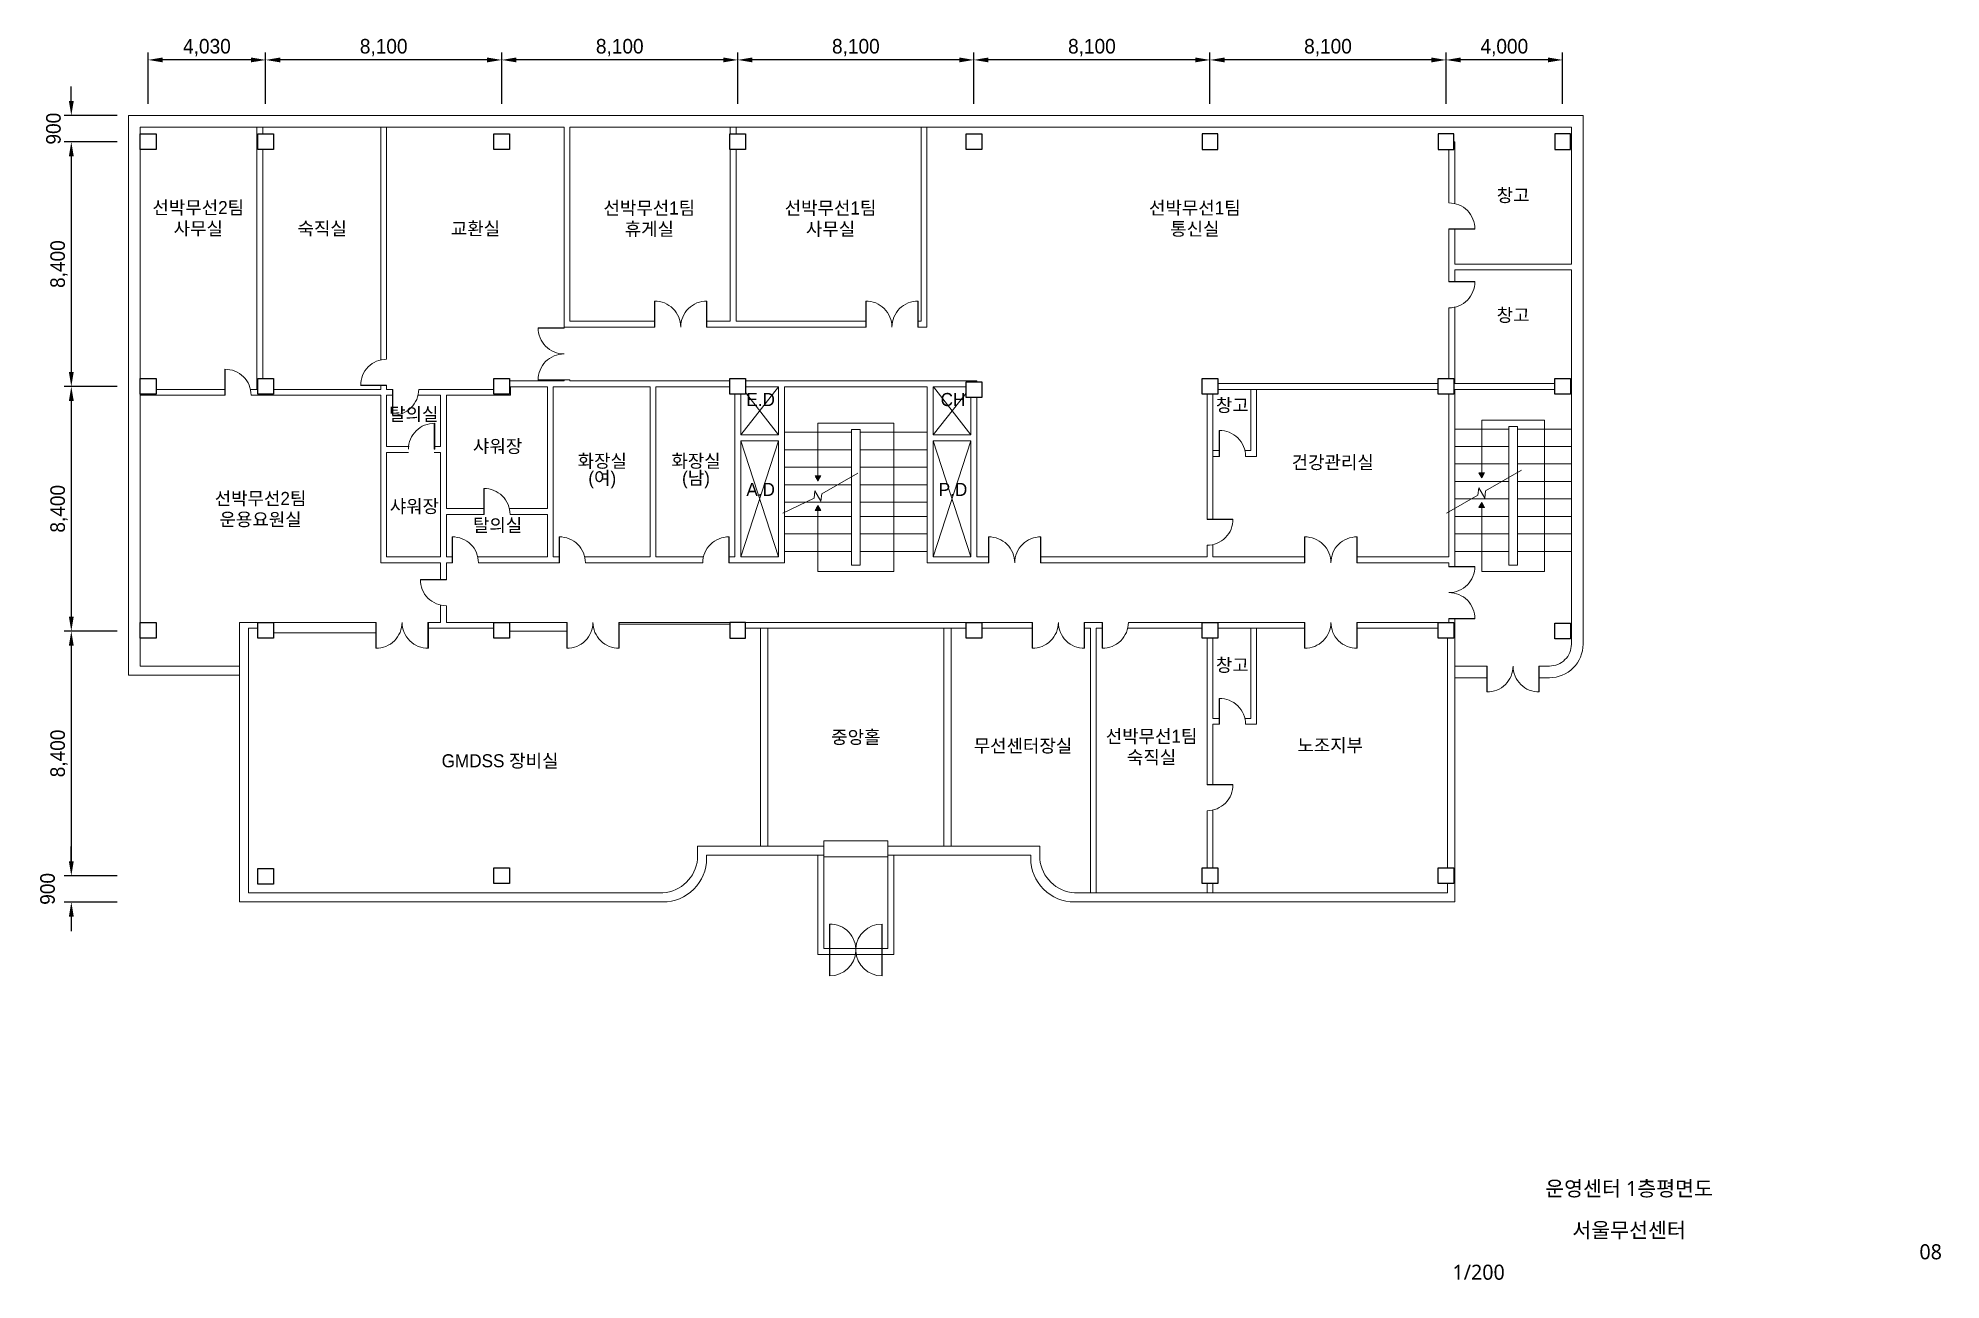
# Model space of a CAD drawing. Extents: x 1112689 to 1177979, y 398813 to 441451.
import ezdxf
from ezdxf.enums import TextEntityAlignment as Align

# ---------------------------------------------------------------- set-up
doc = ezdxf.new("R2010")
doc.units = 0
doc.header["$LTSCALE"] = 150
doc.header["$MEASUREMENT"] = 0
doc.header["$PDMODE"] = 35
doc.layers.get('0').update_dxf_attribs({"linetype": 'CONTINUOUS'})
doc.layers.get('Defpoints').update_dxf_attribs({"linetype": 'CONTINUOUS'})
doc.layers.add('arch', color=9, linetype='CONTINUOUS', lineweight=20)
doc.styles.add('$1$STYLE1', font='malgun.ttf')
doc.styles.add('$2$STYLE1', font='malgun.ttf')
doc.styles.add('STYLE1', font='malgun.ttf')
doc.styles.add('돋움', font='')
doc.styles.get('돋움').set_extended_font_data('Dotum')
doc.dimstyles.new('ISO-200', dxfattribs={"dimscale": 200, "dimtxt": 2.5, "dimasz": 2.5, "dimexe": 1.25, "dimexo": 2, "dimtad": 1, "dimtoh": 1, "dimdec": 0, "dimlunit": 6, "dimtxsty": '돋움', "dimcen": 2.5, "dimclrd": 1, "dimclre": 1, "dimclrt": 7, "dimadec": 0, "dimazin": 0, "dimtfac": 1, "dimtdec": 0, "dimtofl": 0, "dimtmove": 2, "dimatfit": 3, "dimfxl": 1, "dimarcsym": 0})

# ---------------------------------------------------------------- blocks, each defined once
blk = doc.blocks.new('4f')
at = {"layer": 'arch', "color": 8, "lineweight": 13}
for p, q in [((978669, 449571), (977761, 449571)), ((978684, 449558), (977761, 449558)), ((978667, 449571), (979575, 449571)), ((978684, 449558), (979575, 449558)), ((978668, 447745), (977761, 447745)), ((978669, 447733), (977761, 447733)), ((978667, 447733), (979575, 447733)), ((978668, 447745), (979575, 447745))]:
    blk.add_line(p, q, dxfattribs=at)
at = {"layer": 'arch', "color": 8, "lineweight": 13, "extrusion": (0, 0, -1)}
for centre, major_axis in [((978669, 449559), (-642, -642)), ((978667, 447745), (642, 642))]:
    blk.add_ellipse(centre, major_axis=major_axis, ratio=1, start_param=5.552155, end_param=7.081894, dxfattribs=at)
at = {"layer": 'arch', "color": 8, "lineweight": 13}
for centre, major_axis, ratio, start_param, end_param in [((978667, 449559), (642, -642), 1, 5.552155, 7.081894), ((978669, 447745), (-847, 328), 0.999772, -1.262409, 0.382514)]:
    blk.add_ellipse(centre, major_axis=major_axis, ratio=ratio, start_param=start_param, end_param=end_param, dxfattribs=at)
blk = doc.blocks.new('door')
at = {"layer": 'arch', "color": 8, "lineweight": 5}
for p, q in [((1079814, 402863), (1079814, 403753)), ((1079826, 402863), (1079826, 403753))]:
    blk.add_line(p, q, dxfattribs=at)
blk.add_lwpolyline([(1079826, 402863), (1079814, 402863)], dxfattribs=at)
at = {"layer": 'arch', "color": 8, "lineweight": 5, "extrusion": (0, 0, -1)}
blk.add_ellipse((1079814, 402863), major_axis=(-629, 629), ratio=1, start_param=5.497738, end_param=7.081894, dxfattribs=at)
blk = doc.blocks.new('*D5')
at = {"color": 1, "linetype": 'Continuous', "lineweight": -2}
for p, q in [((1160998, 439189), (1160998, 440949)), ((1164998, 439189), (1164998, 440949)), ((1164498, 440699), (1161498, 440699))]:
    blk.add_line(p, q, dxfattribs=at)
at = {"color": 1, "linetype": 'Continuous'}
for points in [[(1161498, 440782), (1161498, 440616), (1160998, 440699)], [(1164498, 440782), (1164498, 440616), (1164998, 440699)]]:
    blk.add_solid(points, dxfattribs=at)
at = {"layer": 'Defpoints', "color": 0, "linetype": 'Continuous'}
for p in [(1160998, 440699), (1160998, 438789), (1164998, 438789)]:
    blk.add_point(p, dxfattribs=at)
at = {"color": 7, "linetype": 'Continuous', "insert": (1162998, 441123), "char_height": 500, "attachment_point": 5, "style": '돋움'}
blk.add_mtext('4,000', dxfattribs=at)
blk = doc.blocks.new('*D6')
at = {"color": 1, "linetype": 'Continuous', "lineweight": -2}
for p, q in [((1152898, 439189), (1152898, 440949)), ((1160998, 439189), (1160998, 440949)), ((1160498, 440699), (1153398, 440699))]:
    blk.add_line(p, q, dxfattribs=at)
at = {"color": 1, "linetype": 'Continuous'}
for points in [[(1153398, 440782), (1153398, 440616), (1152898, 440699)], [(1160498, 440782), (1160498, 440616), (1160998, 440699)]]:
    blk.add_solid(points, dxfattribs=at)
at = {"layer": 'Defpoints', "color": 0, "linetype": 'Continuous'}
for p in [(1152898, 440699), (1152898, 438789), (1160998, 438789)]:
    blk.add_point(p, dxfattribs=at)
at = {"color": 7, "linetype": 'Continuous', "insert": (1156948, 441123), "char_height": 500, "attachment_point": 5, "style": '돋움'}
blk.add_mtext('8,100', dxfattribs=at)
blk = doc.blocks.new('*D7')
at = {"color": 1, "linetype": 'Continuous', "lineweight": -2}
for p, q in [((1144798, 439189), (1144798, 440949)), ((1152898, 439189), (1152898, 440949)), ((1152398, 440699), (1145298, 440699))]:
    blk.add_line(p, q, dxfattribs=at)
at = {"color": 1, "linetype": 'Continuous'}
for points in [[(1145298, 440782), (1145298, 440616), (1144798, 440699)], [(1152398, 440782), (1152398, 440616), (1152898, 440699)]]:
    blk.add_solid(points, dxfattribs=at)
at = {"layer": 'Defpoints', "color": 0, "linetype": 'Continuous'}
for p in [(1144798, 440699), (1144798, 438789), (1152898, 438789)]:
    blk.add_point(p, dxfattribs=at)
at = {"color": 7, "linetype": 'Continuous', "insert": (1148848, 441123), "char_height": 500, "attachment_point": 5, "style": '돋움'}
blk.add_mtext('8,100', dxfattribs=at)
blk = doc.blocks.new('*D8')
at = {"color": 1, "linetype": 'Continuous', "lineweight": -2}
for p, q in [((1136698, 439189), (1136698, 440949)), ((1144798, 439189), (1144798, 440949)), ((1144298, 440699), (1137198, 440699))]:
    blk.add_line(p, q, dxfattribs=at)
at = {"color": 1, "linetype": 'Continuous'}
for points in [[(1137198, 440782), (1137198, 440616), (1136698, 440699)], [(1144298, 440782), (1144298, 440616), (1144798, 440699)]]:
    blk.add_solid(points, dxfattribs=at)
at = {"layer": 'Defpoints', "color": 0, "linetype": 'Continuous'}
for p in [(1136698, 440699), (1136698, 438789), (1144798, 438789)]:
    blk.add_point(p, dxfattribs=at)
at = {"color": 7, "linetype": 'Continuous', "insert": (1140748, 441123), "char_height": 500, "attachment_point": 5, "style": '돋움'}
blk.add_mtext('8,100', dxfattribs=at)
blk = doc.blocks.new('*D9')
at = {"color": 1, "linetype": 'Continuous', "lineweight": -2}
for p, q in [((1128598, 439189), (1128598, 440949)), ((1136698, 439189), (1136698, 440949)), ((1136198, 440699), (1129098, 440699))]:
    blk.add_line(p, q, dxfattribs=at)
at = {"color": 1, "linetype": 'Continuous'}
for points in [[(1129098, 440782), (1129098, 440616), (1128598, 440699)], [(1136198, 440782), (1136198, 440616), (1136698, 440699)]]:
    blk.add_solid(points, dxfattribs=at)
at = {"layer": 'Defpoints', "color": 0, "linetype": 'Continuous'}
for p in [(1128598, 440699), (1128598, 438789), (1136698, 438789)]:
    blk.add_point(p, dxfattribs=at)
at = {"color": 7, "linetype": 'Continuous', "insert": (1132648, 441123), "char_height": 500, "attachment_point": 5, "style": '돋움'}
blk.add_mtext('8,100', dxfattribs=at)
blk = doc.blocks.new('*D10')
at = {"color": 1, "linetype": 'Continuous', "lineweight": -2}
for p, q in [((1120498, 439189), (1120498, 440949)), ((1128598, 439189), (1128598, 440949)), ((1128098, 440699), (1120998, 440699))]:
    blk.add_line(p, q, dxfattribs=at)
at = {"color": 1, "linetype": 'Continuous'}
for points in [[(1120998, 440782), (1120998, 440616), (1120498, 440699)], [(1128098, 440782), (1128098, 440616), (1128598, 440699)]]:
    blk.add_solid(points, dxfattribs=at)
at = {"layer": 'Defpoints', "color": 0, "linetype": 'Continuous'}
for p in [(1120498, 440699), (1120498, 438789), (1128598, 438789)]:
    blk.add_point(p, dxfattribs=at)
at = {"color": 7, "linetype": 'Continuous', "insert": (1124548, 441123), "char_height": 500, "attachment_point": 5, "style": '돋움'}
blk.add_mtext('8,100', dxfattribs=at)
blk = doc.blocks.new('*D11')
at = {"color": 1, "linetype": 'Continuous', "lineweight": -2}
for p, q in [((1116468, 439189), (1116468, 440949)), ((1120498, 439189), (1120498, 440949)), ((1119998, 440699), (1116968, 440699))]:
    blk.add_line(p, q, dxfattribs=at)
at = {"color": 1, "linetype": 'Continuous'}
for points in [[(1116968, 440782), (1116968, 440616), (1116468, 440699)], [(1119998, 440782), (1119998, 440616), (1120498, 440699)]]:
    blk.add_solid(points, dxfattribs=at)
at = {"layer": 'Defpoints', "color": 0, "linetype": 'Continuous'}
for p in [(1116468, 440699), (1116468, 438789), (1120498, 438789)]:
    blk.add_point(p, dxfattribs=at)
at = {"color": 7, "linetype": 'Continuous', "insert": (1118483, 441123), "char_height": 500, "attachment_point": 5, "style": '돋움'}
blk.add_mtext('4,030', dxfattribs=at)
blk = doc.blocks.new('*D12')
at = {"color": 1, "linetype": 'Continuous', "lineweight": -2}
for p, q in [((1115398, 437889), (1113580, 437889)), ((1113830, 437389), (1113830, 429989)), ((1115398, 429489), (1113580, 429489))]:
    blk.add_line(p, q, dxfattribs=at)
at = {"color": 1, "linetype": 'Continuous'}
for points in [[(1113747, 437389), (1113914, 437389), (1113830, 437889)], [(1113747, 429989), (1113914, 429989), (1113830, 429489)]]:
    blk.add_solid(points, dxfattribs=at)
at = {"layer": 'Defpoints', "color": 0, "linetype": 'Continuous'}
for p in [(1115798, 437889), (1113830, 429489), (1115798, 429489)]:
    blk.add_point(p, dxfattribs=at)
at = {"color": 7, "linetype": 'Continuous', "insert": (1113407, 433689), "char_height": 500, "attachment_point": 5, "rotation": 90, "style": '돋움'}
blk.add_mtext('8,400', dxfattribs=at)
blk = doc.blocks.new('*D13')
at = {"color": 1, "linetype": 'Continuous', "lineweight": -2}
for p, q in [((1115398, 429489), (1113580, 429489)), ((1113830, 428989), (1113830, 421589)), ((1115398, 421089), (1113580, 421089))]:
    blk.add_line(p, q, dxfattribs=at)
at = {"color": 1, "linetype": 'Continuous'}
for points in [[(1113747, 428989), (1113914, 428989), (1113830, 429489)], [(1113747, 421589), (1113914, 421589), (1113830, 421089)]]:
    blk.add_solid(points, dxfattribs=at)
at = {"layer": 'Defpoints', "color": 0, "linetype": 'Continuous'}
for p in [(1115798, 429489), (1113830, 421089), (1115798, 421089)]:
    blk.add_point(p, dxfattribs=at)
at = {"color": 7, "linetype": 'Continuous', "insert": (1113407, 425289), "char_height": 500, "attachment_point": 5, "rotation": 90, "style": '돋움'}
blk.add_mtext('8,400', dxfattribs=at)
blk = doc.blocks.new('*D14')
at = {"color": 1, "linetype": 'Continuous', "lineweight": -2}
for p, q in [((1115398, 421089), (1113580, 421089)), ((1113830, 420589), (1113830, 413189)), ((1115398, 412689), (1113580, 412689))]:
    blk.add_line(p, q, dxfattribs=at)
at = {"color": 1, "linetype": 'Continuous'}
for points in [[(1113747, 420589), (1113914, 420589), (1113830, 421089)], [(1113747, 413189), (1113914, 413189), (1113830, 412689)]]:
    blk.add_solid(points, dxfattribs=at)
at = {"layer": 'Defpoints', "color": 0, "linetype": 'Continuous'}
for p in [(1115798, 421089), (1113830, 412689), (1115798, 412689)]:
    blk.add_point(p, dxfattribs=at)
at = {"color": 7, "linetype": 'Continuous', "insert": (1113407, 416889), "char_height": 500, "attachment_point": 5, "rotation": 90, "style": '돋움'}
blk.add_mtext('8,400', dxfattribs=at)
blk = doc.blocks.new('*D15')
at = {"color": 1, "linetype": 'Continuous', "lineweight": -2}
for p, q in [((1113830, 413189), (1113830, 413689)), ((1115398, 412689), (1113580, 412689)), ((1115398, 411789), (1113580, 411789)), ((1113830, 411289), (1113830, 410789))]:
    blk.add_line(p, q, dxfattribs=at)
at = {"color": 1, "linetype": 'Continuous'}
for points in [[(1113747, 413189), (1113914, 413189), (1113830, 412689)], [(1113747, 411289), (1113914, 411289), (1113830, 411789)]]:
    blk.add_solid(points, dxfattribs=at)
at = {"layer": 'Defpoints', "color": 0, "linetype": 'Continuous'}
for p in [(1115798, 412689), (1113830, 411789), (1115798, 411789)]:
    blk.add_point(p, dxfattribs=at)
at = {"color": 7, "linetype": 'Continuous', "insert": (1113017, 412239), "char_height": 500, "attachment_point": 5, "rotation": 90, "style": '돋움'}
blk.add_mtext('900', dxfattribs=at)
blk = doc.blocks.new('*D16')
at = {"color": 1, "linetype": 'Continuous', "lineweight": -2}
for p, q in [((1113830, 439289), (1113830, 439789)), ((1115398, 438789), (1113580, 438789)), ((1115398, 437889), (1113580, 437889)), ((1113830, 437389), (1113830, 436889))]:
    blk.add_line(p, q, dxfattribs=at)
at = {"color": 1, "linetype": 'Continuous'}
for points in [[(1113747, 439289), (1113914, 439289), (1113830, 438789)], [(1113747, 437389), (1113914, 437389), (1113830, 437889)]]:
    blk.add_solid(points, dxfattribs=at)
at = {"layer": 'Defpoints', "color": 0, "linetype": 'Continuous'}
for p in [(1113830, 438789), (1115798, 438789), (1115798, 437889)]:
    blk.add_point(p, dxfattribs=at)
at = {"color": 7, "linetype": 'Continuous', "insert": (1113219, 438339), "char_height": 500, "attachment_point": 5, "rotation": 90, "style": '돋움'}
blk.add_mtext('900', dxfattribs=at)

msp = doc.modelspace()

# ---------------------------------------------------------------- hatches: boundary and pattern name
at = {"layer": 'arch', "linetype": 'Continuous', "lineweight": 15}
h = msp.add_hatch(dxfattribs=at)
h.set_pattern_fill('ANSI31', color=8, scale=150, style=0)
h.set_pattern_definition([(315, (96767.207, 848019.463), (-13.25825215, -13.25825215), [])])
h.paths.add_polyline_path([(1139548.1, 426415.3), (1139347.1, 426415.3), (1139447.6, 426241.2)])
h = msp.add_hatch(dxfattribs=at)
h.set_pattern_fill('ANSI31', color=8, scale=150, style=0)
h.set_pattern_definition([(315, (119542.207, 848129.463), (-13.25825215, -13.25825215), [])])
h.paths.add_polyline_path([(1162323.1, 426525.3), (1162122.1, 426525.3), (1162222.6, 426351.2)])
h = msp.add_hatch(dxfattribs=at)
h.set_pattern_fill('ANSI31', color=8, scale=150, style=0)
h.set_pattern_definition([(45, (96767.207, 3621.392), (-13.25825215, 13.25825215), [])])
h.paths.add_polyline_path([(1139447.6, 425399.6), (1139347.1, 425225.6), (1139548.1, 425225.6)])
h = msp.add_hatch(dxfattribs=at)
h.set_pattern_fill('ANSI31', color=8, scale=150, style=0)
h.set_pattern_definition([(45, (119542.207, 3731.392), (-13.25825215, 13.25825215), [])])
h.paths.add_polyline_path([(1162222.6, 425509.6), (1162122.1, 425335.6), (1162323.1, 425335.6)])

# ---------------------------------------------------------------- linework, layer by layer
at = {"layer": 'arch', "color": 8, "linetype": 'Continuous', "lineweight": 25}
for p, q in [((1144527.6, 421389.5), (1145067.6, 421389.5)), ((1144527.6, 420849.5), (1144527.6, 421389.5)), ((1145067.6, 421389.5), (1145067.6, 420849.5)), ((1145067.6, 420849.5), (1144527.6, 420849.5))]:
    msp.add_line(p, q, dxfattribs=at)
at = {"layer": 'arch', "color": 8, "linetype": 'Continuous', "lineweight": 9}
msp.add_line((1146795, 421189.5), (1145067.6, 421189.5), dxfattribs=at)
at = {"layer": 'arch', "color": 8, "linetype": 'Continuous', "lineweight": 13}
for points in [[(1119597.6, 419579.5), (1115797.6, 419579.5), (1115797.6, 438788.5), (1165697.6, 438788.5), (1165697.6, 420639.5, -0.4142136), (1164547.6, 419489.5), (1164198.9, 419489.5)], [(1165297.6, 433489.5), (1165297.6, 420639.5, -0.4142136), (1164547.6, 419889.5), (1164186.8, 419889.5)], [(1124289.7, 421389.5), (1119597.6, 421389.5), (1119597.6, 411789.5), (1134127.6, 411789.5, 0.4142136), (1135627.6, 413289.5), (1135627.6, 413399.5), (1139647.6, 413399.5)], [(1120227.6, 421189.5), (1119907.6, 421189.5), (1119907.6, 412099.5), (1134127.6, 412099.5, 0.3608567), (1135317.6, 413263.6), (1135317.6, 413709.5), (1139647.6, 413709.5)], [(1161297.6, 420849.5), (1161297.6, 411789.5), (1148247.6, 411789.5, -0.4142136), (1146747.6, 413289.5), (1146747.6, 413399.5), (1141844.6, 413399.5)], [(1161047.6, 412419.5), (1161047.6, 412099.5), (1148247.6, 412099.5, -0.3608567), (1147057.6, 413263.6), (1147057.6, 413709.5), (1141847.6, 413709.5)]]:
    msp.add_lwpolyline(points, format="xyb", dxfattribs=at)
at = {"layer": 'arch', "color": 8, "linetype": 'Continuous', "lineweight": 9}
for points in [[(1130737.6, 438388.5), (1130737.6, 438388.5), (1116197.6, 438388.5), (1116197.6, 419889.5), (1119597.6, 419889.5)], [(1120197.6, 438388.5), (1120197.6, 429389.5)], [(1120397.6, 438388.5), (1120397.6, 438159.5)], [(1124447.6, 430397.6), (1124447.6, 438388.5)], [(1124647.6, 438388.5), (1124647.6, 430420.4)], [(1130738.7, 431529.5), (1130737.5, 438388.5)], [(1130738.6, 431529.5), (1130738.6, 438388.1)], [(1161297.6, 434889.5), (1161297.6, 433689.5), (1165297.6, 433689.5), (1165297.6, 438388.5), (1130937.6, 438388.5)], [(1130937.6, 438388.5), (1130937.6, 431729.5), (1133837.6, 431729.5)], [(1136437.6, 438159.5), (1136437.6, 438388.5)], [(1136637.6, 438159.5), (1136637.6, 438388.5)], [(1142987.6, 438388.5), (1142987.6, 431729.5), (1142887.6, 431729.5)], [(1143187.6, 438388.5), (1143187.6, 431529.5), (1142887.6, 431529.5)], [(1120397.6, 437619.5), (1120397.6, 429759.5)], [(1135628.2, 431729.5), (1136437.6, 431729.5), (1136437.6, 437619.5)], [(1141085, 431729.5), (1136637.6, 431729.5), (1136637.6, 437619.5)], [(1161097.6, 435790.8), (1161097.6, 437619.5)], [(1161297.6, 437889.5), (1161297.6, 435768)], [(1161097.6, 433077.4), (1161097.6, 434901.5)], [(1161297.6, 433489.5), (1161297.6, 433089.5)], [(1161297.6, 433489.5), (1161297.6, 433089.5)], [(1165267.6, 429589.5), (1165297.6, 429589.5), (1165297.6, 433489.5), (1161297.6, 433489.5)], [(1161097.6, 429759.5), (1161097.6, 432188.2)], [(1161297.6, 432210.9), (1161297.6, 429589.5), (1164727.6, 429589.5)], [(1161297.6, 432210.9), (1161297.6, 429589.5)], [(1130738.7, 431529.5), (1130937.8, 431529.5)], [(1133849.7, 431529.5), (1130937.6, 431529.5), (1130937.6, 431529.5)], [(1141085, 431529.5), (1135640.2, 431529.5)], [(1128867.6, 429679.5), (1130737.6, 429679.5), (1130737.6, 429715.3), (1130937.6, 429715.2), (1130937.6, 429679.5), (1136427.6, 429679.5)], [(1136967.6, 429679.5), (1144897.6, 429679.5), (1144897.6, 429649.5)], [(1116197.6, 429189.5), (1119109.7, 429189.5)], [(1116737.6, 429389.5), (1119097.6, 429389.5)], [(1119976.1, 429389.5), (1120197.6, 429389.5)], [(1119998.9, 429189.5), (1124447.6, 429189.5), (1124447.6, 423434.5)], [(1120767.6, 429389.5), (1124447.6, 429389.5), (1124447.6, 429521.5)], [(1124647.6, 429521.5), (1124647.6, 429389.5), (1124847.6, 429389.5)], [(1124647.6, 429189.5), (1124847.6, 429189.5)], [(1125419, 427424.5), (1124647.6, 427424.5), (1124647.6, 429189.5)], [(1125726.1, 429189.5), (1126497.6, 429189.5), (1126497.6, 427424.5), (1126297.6, 427424.5)], [(1125748.9, 429389.5), (1128327.6, 429389.5)], [(1130167.6, 429479.5), (1128897.6, 429479.5), (1128897.6, 429189.5), (1126697.6, 429189.5), (1126697.6, 425294.5), (1127981.9, 425294.5)], [(1128860.5, 425294.5), (1130167.6, 425294.5), (1130167.6, 429479.5)], [(1128897.6, 429191.1), (1128897.6, 429479.5)], [(1130367.6, 423634.5), (1130367.6, 429479.5)], [(1131446.1, 423634.5), (1133687.6, 423634.5), (1133687.6, 429479.5)], [(1133887.6, 429479.5), (1133887.6, 423634.5), (1135519, 423634.5)], [(1138297.6, 429479.5), (1138297.6, 423434.5), (1136385.5, 423434.5)], [(1136397.6, 423634.5), (1136597.6, 423634.5), (1136597.6, 429219.5)], [(1136797.6, 427824.5), (1138097.6, 429479.5)], [(1136797.6, 429219.5), (1136797.6, 427824.5), (1138097.6, 427824.5), (1138097.6, 429479.5), (1136967.6, 429479.5)], [(1138097.6, 427824.5), (1136967.6, 429277)], [(1145309.7, 423434.5), (1143197.6, 423434.5), (1143197.6, 429479.5)], [(1144527.6, 429479.5), (1143397.6, 429479.5), (1143397.6, 427824.5), (1144697.6, 427824.5), (1144697.6, 429109.5)], [(1143397.6, 427824.5), (1144527.6, 429263.1)], [(1144697.6, 427824.5), (1143410.1, 429479.5)], [(1144697.6, 429109.5), (1144697.6, 427824.5)], [(1144897.6, 429109.5), (1144897.6, 423634.5)], [(1152797.6, 429219.5), (1152797.6, 424924.8)], [(1152997.6, 429219.5), (1152997.6, 424936.9)], [(1160727.6, 429589.5), (1153167.6, 429589.5)], [(1160727.6, 429389.5), (1153167.6, 429389.5)], [(1154095.8, 427289.5), (1154297.6, 427289.5), (1154297.6, 429389.5)], [(1154497.6, 429389.5), (1154497.6, 427089.5), (1154118.6, 427089.5)], [(1157948.9, 423634.5), (1161097.6, 423634.5), (1161097.6, 429219.5)], [(1161297.6, 429589.5), (1164727.6, 429589.5)], [(1164727.6, 429589.5), (1161297.6, 429589.5)], [(1161297.6, 429389.5), (1161297.6, 423313.3)], [(1164727.6, 429389.5), (1161297.6, 429389.5)], [(1165297.6, 429589.5), (1165267.6, 429589.5)], [(1165267.6, 429589.5), (1165297.6, 429589.5)], [(1165297.6, 429389.5), (1165267.6, 429389.5)], [(1138297.6, 427916.9), (1140597.6, 427916.9)], [(1143197.6, 427916.9), (1140897.6, 427916.9)], [(1161297.6, 428026.9), (1163147.6, 428026.9)], [(1165297.6, 428026.9), (1163447.6, 428026.9)], [(1125396.3, 427224.5), (1124647.6, 427224.5), (1124647.6, 423634.5)], [(1126497.6, 423634.5), (1126497.6, 427224.5), (1126285.5, 427224.5)], [(1136797.6, 423634.5), (1138097.6, 427624.5)], [(1138097.6, 423634.5), (1136797.6, 427624.5)], [(1138297.6, 427316.9), (1140597.6, 427316.9)], [(1143197.6, 427316.9), (1140897.6, 427316.9)], [(1143397.6, 423634.5), (1144697.6, 427624.5)], [(1144697.6, 423634.5), (1143397.6, 427624.5)], [(1152997.6, 427289.5), (1153217.3, 427289.5)], [(1153229.3, 427089.5), (1152997.6, 427089.5)], [(1161297.6, 427426.9), (1163147.6, 427426.9)], [(1165297.6, 427426.9), (1163447.6, 427426.9)], [(1140812.5, 426510.5), (1139576.5, 425796.9), (1139549.9, 425545.3), (1139345.3, 425899.7), (1139318.7, 425648.1), (1138244.1, 425137.7)], [(1138297.6, 426716.9), (1140597.6, 426716.9)], [(1143197.6, 426716.9), (1140897.6, 426716.9)], [(1163587.5, 426620.5), (1162351.5, 425906.9), (1162324.9, 425655.3), (1162120.3, 426009.7), (1162093.7, 425758.1), (1161019.1, 425137.7)], [(1161297.6, 426826.9), (1163147.6, 426826.9)], [(1165297.6, 426826.9), (1163447.6, 426826.9)], [(1138297.6, 426116.9), (1140597.6, 426116.9)], [(1143197.6, 426116.9), (1140897.6, 426116.9)], [(1161297.6, 426226.9), (1163147.6, 426226.9)], [(1165297.6, 426226.9), (1163447.6, 426226.9)], [(1126897.6, 423634.5), (1126697.6, 423634.5), (1126697.6, 425094.5), (1127994, 425094.5)], [(1128883.3, 425094.5), (1130167.6, 425094.5), (1130167.6, 423634.5), (1127776.1, 423634.5)], [(1138297.6, 425516.9), (1140597.6, 425516.9)], [(1143197.6, 425516.9), (1140897.6, 425516.9)], [(1161297.6, 425626.9), (1163147.6, 425626.9)], [(1165297.6, 425626.9), (1163447.6, 425626.9)], [(1138297.6, 425026.9), (1140597.6, 425026.9)], [(1138297.6, 424426.9), (1140597.6, 424426.9)], [(1143197.6, 425026.9), (1140897.6, 425026.9)], [(1143197.6, 424426.9), (1140897.6, 424426.9)], [(1161297.6, 425026.9), (1163147.6, 425026.9)], [(1161297.6, 424426.9), (1163147.6, 424426.9)], [(1165297.6, 425026.9), (1163447.6, 425026.9)], [(1165297.6, 424426.9), (1163447.6, 424426.9)], [(1138297.6, 423826.9), (1140597.6, 423826.9)], [(1143197.6, 423826.9), (1140897.6, 423826.9)], [(1152797.6, 424035.5), (1152797.6, 423634.5), (1147100.2, 423634.5)], [(1152997.6, 424058.3), (1152997.6, 423634.5), (1156146.3, 423634.5)], [(1161297.6, 423826.9), (1163147.6, 423826.9)], [(1165297.6, 423826.9), (1163447.6, 423826.9)], [(1126497.6, 423434.5), (1124447.6, 423434.5)], [(1126497.6, 423634.5), (1124647.6, 423634.5)], [(1126497.6, 422862.6), (1126497.6, 423434.5)], [(1126909.7, 423434.5), (1126697.6, 423434.5)], [(1126697.6, 422850.6), (1126697.6, 423434.5)], [(1130579.7, 423434.5), (1127798.9, 423434.5)], [(1130367.6, 423634.5), (1130567.6, 423634.5)], [(1135496.3, 423434.5), (1131468.9, 423434.5)], [(1144897.6, 423634.5), (1145297.6, 423634.5)], [(1156158.3, 423434.5), (1147088.2, 423434.5)], [(1161097.6, 423313.3), (1161097.6, 423434.5), (1157936.8, 423434.5)], [(1126497.6, 421389.5), (1126497.6, 421984.1)], [(1126697.6, 421389.5), (1126697.6, 421961.3)], [(1126080.2, 421189.5), (1128327.6, 421189.5)], [(1126697.6, 421389.5), (1130839.7, 421389.5)], [(1132630.2, 421329.5), (1136427.6, 421329.5)], [(1132633.5, 421389.5), (1136176.3, 421389.5)], [(1144697.6, 421389.5), (1146807, 421389.5)], [(1161297.6, 421510.7), (1161297.6, 411789.5), (1148573.5, 411789.5)], [(1148585.5, 421389.5), (1149209.7, 421389.5)], [(1148797.6, 421189.5), (1148597.6, 421189.5)], [(1148797.6, 421189.5), (1148797.6, 412099.5), (1148797.6, 412099.5)], [(1148997.6, 421189.5), (1148997.6, 412099.5), (1152797.6, 412099.5), (1152797.6, 412419.5)], [(1149197.6, 421189.5), (1148997.6, 421189.5)], [(1152627.6, 421189.5), (1150076.1, 421189.5)], [(1150098.9, 421389.5), (1156158.3, 421389.5)], [(1150098.9, 421389.5), (1156158.3, 421389.5)], [(1156146.3, 421189.5), (1153167.6, 421189.5)], [(1154095.8, 418089.5), (1154297.6, 418089.5), (1154297.6, 421189.5)], [(1154497.6, 421189.5), (1154497.6, 417889.5), (1154118.6, 417889.5)], [(1157936.8, 421389.5), (1161097.6, 421389.5), (1161097.6, 421522.7)], [(1157936.8, 421389.5), (1161097.6, 421389.5)], [(1157948.9, 421189.5), (1160727.6, 421189.5)], [(1124277.6, 421029.5), (1120767.6, 421029.5)], [(1130827.6, 421089.5), (1128867.6, 421089.5)], [(1152797.6, 415825.1), (1152797.6, 420849.5)], [(1152997.6, 420849.5), (1152997.6, 418089.5), (1153217.3, 418089.5)], [(1161047.6, 412959.5), (1161047.6, 420849.5)], [(1153229.3, 417889.5), (1152997.6, 417889.5), (1152997.6, 415825.1)], [(1152797.6, 412959.5), (1152797.6, 414923.8)], [(1152997.6, 414946.5), (1152997.6, 412959.5)], [(1152997.6, 412419.5), (1152997.6, 412099.5), (1161047.6, 412099.5), (1161047.6, 412419.5)]]:
    msp.add_lwpolyline(points, dxfattribs=at)
at = {"layer": 'arch', "color": 8, "linetype": 'Continuous', "lineweight": 25}
for points in [[(1116197.6, 438159.5), (1116737.6, 438159.5), (1116737.6, 437619.5), (1116197.6, 437619.5)], [(1120227.6, 438159.5), (1120767.6, 438159.5), (1120767.6, 437619.5), (1120227.6, 437619.5)], [(1128327.6, 438159.5), (1128867.6, 438159.5), (1128867.6, 437619.5), (1128327.6, 437619.5)], [(1136427.6, 438159.5), (1136967.6, 438159.5), (1136967.6, 437619.5), (1136427.6, 437619.5)], [(1144527.6, 438159.5), (1145067.6, 438159.5), (1145067.6, 437619.5), (1144527.6, 437619.5)], [(1153167.6, 438159.5), (1152627.6, 438159.5), (1152627.6, 437619.5), (1153167.6, 437619.5)], [(1161267.6, 438159.5), (1160727.6, 438159.5), (1160727.6, 437619.5), (1161267.6, 437619.5)], [(1165267.6, 438159.5), (1164727.6, 438159.5), (1164727.6, 437619.5), (1165267.6, 437619.5)], [(1116197.6, 429759.5), (1116737.6, 429759.5), (1116737.6, 429219.5), (1116197.6, 429219.5)], [(1120227.6, 429759.5), (1120767.6, 429759.5), (1120767.6, 429219.5), (1120227.6, 429219.5)], [(1128327.6, 429759.5), (1128867.6, 429759.5), (1128867.6, 429219.5), (1128327.6, 429219.5)], [(1136427.6, 429759.5), (1136967.6, 429759.5), (1136967.6, 429219.5), (1136427.6, 429219.5)], [(1144527.6, 429649.5), (1145067.6, 429649.5), (1145067.6, 429109.5), (1144527.6, 429109.5)], [(1152627.6, 429759.5), (1153167.6, 429759.5), (1153167.6, 429219.5), (1152627.6, 429219.5)], [(1160727.6, 429759.5), (1161267.6, 429759.5), (1161267.6, 429219.5), (1160727.6, 429219.5)], [(1164727.6, 429759.5), (1165267.6, 429759.5), (1165267.6, 429219.5), (1164727.6, 429219.5)], [(1116197.6, 421389.5), (1116737.6, 421389.5), (1116737.6, 420849.5), (1116197.6, 420849.5)], [(1120227.6, 421389.5), (1120767.6, 421389.5), (1120767.6, 420849.5), (1120227.6, 420849.5)], [(1128327.6, 421389.5), (1128867.6, 421389.5), (1128867.6, 420849.5), (1128327.6, 420849.5)], [(1136967.6, 421389.5), (1136427.6, 421389.5), (1136427.6, 420849.5), (1136967.6, 420849.5)], [(1152627.6, 421389.5), (1153167.6, 421389.5), (1153167.6, 420849.5), (1152627.6, 420849.5)], [(1160727.6, 421389.5), (1161267.6, 421389.5), (1161267.6, 420849.5), (1160727.6, 420849.5)], [(1164727.6, 421359.5), (1165267.6, 421359.5), (1165267.6, 420819.5), (1164727.6, 420819.5)], [(1120227.6, 412940.4), (1120767.6, 412940.4), (1120767.6, 412400.4), (1120227.6, 412400.4)], [(1128327.6, 412959.5), (1128867.6, 412959.5), (1128867.6, 412419.5), (1128327.6, 412419.5)], [(1152629.3, 412959.5), (1153169.3, 412959.5), (1153169.3, 412419.5), (1152629.3, 412419.5)], [(1160727.6, 412959.5), (1161267.6, 412959.5), (1161267.6, 412419.5), (1160727.6, 412419.5)]]:
    msp.add_lwpolyline(points, close=True, dxfattribs=at)
at = {"layer": 'arch', "color": 8, "linetype": 'Continuous', "lineweight": 15}
for points in [[(1161297.6, 437889.5), (1161267.6, 437889.5)], [(1162222.6, 426525.3), (1162222.6, 428334), (1164372.6, 428334), (1164372.6, 423136.1)], [(1139447.6, 426415.3), (1139447.6, 428224), (1142047.6, 428224), (1142047.6, 423136.1)], [(1139447.6, 425225.6), (1139447.6, 423136.1)], [(1139447.6, 425225.6), (1139447.6, 425078.4)], [(1162222.6, 425335.6), (1162222.6, 425078.4)], [(1162222.6, 425335.6), (1162222.6, 423136.1)], [(1139447.6, 423136.1), (1142047.6, 423136.1)], [(1162222.6, 423136.1), (1164372.6, 423136.1)]]:
    msp.add_lwpolyline(points, dxfattribs=at)
at = {"layer": 'arch', "color": 8, "linetype": 'Continuous'}
for points in [[(1130367.6, 429479.5), (1133687.6, 429479.5)], [(1133887.6, 429479.5), (1136427.6, 429479.5)], [(1136967.6, 429479.5), (1138097.6, 429479.5)], [(1138297.6, 429479.5), (1143197.6, 429479.5)], [(1126068.2, 421389.5), (1126497.6, 421389.5)]]:
    msp.add_lwpolyline(points, dxfattribs=at)
at = {"layer": 'arch', "color": 8, "linetype": 'Continuous', "lineweight": 9}
for points in [[(1140897.6, 423353.2), (1140597.6, 423353.2), (1140597.6, 428007), (1140897.6, 428007)], [(1163447.6, 423353.2), (1163147.6, 423353.2), (1163147.6, 428117), (1163447.6, 428117)], [(1138097.6, 427624.5), (1136797.6, 427624.5), (1136797.6, 423634.5), (1138097.6, 423634.5)], [(1144697.6, 427624.5), (1143397.6, 427624.5), (1143397.6, 423634.5), (1144697.6, 423634.5)]]:
    msp.add_lwpolyline(points, close=True, dxfattribs=at)
at = {"layer": 'arch', "color": 8, "linetype": 'Continuous', "lineweight": 15}
for points in [[(1139447.6, 426241.2), (1139347.1, 426415.3), (1139548.1, 426415.3)], [(1162222.6, 426351.2), (1162122.1, 426525.3), (1162323.1, 426525.3)], [(1139447.6, 425399.6), (1139347.1, 425225.6), (1139548.1, 425225.6)], [(1162222.6, 425509.6), (1162122.1, 425335.6), (1162323.1, 425335.6)]]:
    msp.add_lwpolyline(points, close=True, dxfattribs=at)
at = {"layer": 'arch', "color": 8, "linetype": 'Continuous', "lineweight": 13}
for points in [[(1136176.3, 421389.5), (1144527.6, 421389.5)], [(1136967.6, 421189.5), (1144527.6, 421189.5)], [(1137477.6, 421189.5), (1137477.6, 413709.5)], [(1137727.6, 421189.5), (1137727.6, 413709.5)], [(1143767.6, 421189.5), (1143767.6, 413709.5)], [(1144017.6, 421189.5), (1144017.6, 413709.5)], [(1161047.6, 420849.5), (1161047.6, 412959.5)], [(1162408.3, 419889.5), (1161297.6, 419889.5)], [(1162396.3, 419489.5), (1161297.6, 419489.5)], [(1139447.6, 413389.5), (1139447.6, 409989.5)], [(1141847.6, 413889.5), (1139647.6, 413889.5)], [(1139647.6, 413389.5), (1139647.6, 410189.5)], [(1141847.6, 413339.5), (1139647.6, 413339.5)], [(1141847.6, 413389.5), (1141847.6, 410189.5)], [(1142047.6, 413389.5), (1142047.6, 409989.5)], [(1139647.6, 410189.5), (1139848.1, 410189.5)], [(1140747.6, 410189.5), (1140748.3, 410189.5)], [(1141648.1, 410189.5), (1141847.6, 410189.5)], [(1139447.6, 409989.5), (1139848.1, 409989.5)], [(1140735.5, 409989.5), (1140760.6, 409989.5)], [(1141648.1, 409989.5), (1142047.6, 409989.5)]]:
    msp.add_lwpolyline(points, dxfattribs=at)
for points in [[(1141847.6, 413339.5), (1139647.6, 413339.5), (1139647.6, 413889.5), (1141847.6, 413889.5)], [(1139848.1, 410189.5), (1141648.1, 410189.5), (1141648.1, 409989.5), (1139848.1, 409989.5)]]:
    msp.add_lwpolyline(points, close=True, dxfattribs=at)

# ---------------------------------------------------------------- block references
at = {"layer": 'arch', "color": 8, "linetype": 'Continuous', "lineweight": 5}
for p, rotation in [((758234.4, 1514715.6), 270), ((1532959.4, -648559.8), 89.9659160667008), ((2204673.7, 832252.7), 180), ((1529560.8, -656963.5), 90), ((758234.3, 1501336.8), 270), ((2204103.7, 824252.7), 180), ((2210653.7, 824252.7), 180), ((2226621.1, 824252.7), 180), ((2229023.7, 824252.7), 180), ((2235972.4, 824252.7), 180), ((2242222.4, 822752.7), 180)]:
    msp.add_blockref('door', p, dxfattribs=dict(at, rotation=rotation))
at = {"layer": 'arch', "color": 8, "linetype": 'Continuous', "lineweight": 5, "xscale": -1}
for p, rotation in [((758234.4, -646736.7), 270), ((1527510.8, 1509347.7), 90), ((1534243.1, 1509289.5), 89.96591606670083), ((749934.4, -654889.3), 270), ((758234.3, -656512.9), 270), ((46254.1, 824252.7), 180), ((52804.1, 824252.7), 180), ((68771.4, 824252.7), 180), ((78122.8, 824252.7), 180), ((84372.8, 822752.7), 180), ((749934.4, -664001.1), 270)]:
    msp.add_blockref('door', p, dxfattribs=dict(at, rotation=rotation))
for p in [(2213663.7, 28666.3), (2220911.1, 28666.3), (2198923.7, 26326.3), (2233043.4, 24226.3), (2207808.1, 22231.3), (2206723.7, 20571.3), (2210393.7, 20571.3), (2225123.7, 20571.3), (2235972.4, 20571.3), (2233043.4, 15026.3)]:
    msp.add_blockref('door', p, dxfattribs=at)
at = {"layer": 'arch', "color": 8, "linetype": 'Continuous', "lineweight": 5}
for p in [(55814.1, 28666.3), (63061.4, 28666.3), (46471.4, 24471.3), (56571.4, 20571.3), (67274.1, 20571.3), (78122.8, 20571.3)]:
    msp.add_blockref('door', p, dxfattribs=at)
at = {"layer": 'arch', "color": 8, "linetype": 'Continuous', "lineweight": 13, "xscale": 0.9795649999286979, "yscale": 0.9795649999286979, "zscale": 0.9795649999286979, "rotation": 270}
msp.add_blockref('4f', (701264.3, 1368813.4), dxfattribs=at)

# ---------------------------------------------------------------- texts
at = {"color": 7, "lineweight": 30, "style": '돋움'}
for s, p in [('창고', (1163299.8, 436050)), ('선박무선2팀', (1118186.3, 435629.8)), ('선박무선1팀', (1133661.6, 435614.8)), ('선박무선1팀', (1139879.1, 435616.7)), ('선박무선1팀', (1152378.5, 435619.2)), ('사무실', (1118186.3, 434909.8)), ('숙직실', (1122438.2, 434909.8)), ('교환실', (1127698.7, 434909.5)), ('휴게실', (1133661.6, 434894.9)), ('사무실', (1139879.1, 434896.7)), ('통신실', (1152378.5, 434899.2)), ('창고', (1163299.8, 431937.9)), ('E.D', (1137481.8, 429040.5)), ('CH', (1144081.8, 429040.5)), ('창고', (1153664.9, 428844.6)), ('탈의실', (1125579.2, 428538.6)), ('샤워장', (1128455.1, 427436.5)), ('화장실', (1132047.8, 426930.9)), ('화장실', (1135262.8, 426930.9)), ('건강관리실', (1157109.4, 426884.4)), ('(여)', (1132047.8, 426346.2)), ('(남)', (1135262.8, 426346.2)), ('선박무선2팀', (1120322.6, 425644.3)), ('A.D', (1137481.8, 425952.5)), ('P.D', (1144081.8, 425952.5)), ('운용요원실', (1120322.6, 424924.3)), ('샤워장', (1125599.3, 425374.5)), ('탈의실', (1128455.1, 424725.9)), ('창고', (1153664.9, 419921.8)), ('중앙홀', (1140747.6, 417449.5)), ('무선센터장실', (1146482, 417153.6)), ('선박무선1팀', (1150894.1, 417479)), ('노조지부', (1157022.6, 417169.3)), ('GMDSS 장비실', (1128541, 416637.3)), ('숙직실', (1150894.1, 416759))]:
    msp.add_text(s, height=449.11, dxfattribs=at).set_placement(p, align=Align.MIDDLE_CENTER)
at = {"color": 7, "style": '$2$STYLE1'}
for s, p in [('운영센터 1층평면도', (1167278.3, 401953.6, 69.4)), ('서울무선센터', (1167278.3, 400524.6, 69.4))]:
    msp.add_text(s, height=517.42, dxfattribs=at).set_placement(p, align=Align.MIDDLE_CENTER)
at = {"linetype": 'Continuous', "style": 'STYLE1'}
msp.add_text('08', height=517.42, dxfattribs=at).set_placement((1177626.7, 399780.4), align=Align.MIDDLE_CENTER)
at = {"color": 7, "lineweight": 0, "style": '$1$STYLE1'}
msp.add_text('1/200', height=517.42, dxfattribs=at).set_placement((1162116, 399079, 69.4), align=Align.MIDDLE_CENTER)

# ---------------------------------------------------------------- dimensions: what is measured, and where the dimension line sits
at = {"color": 2, "linetype": 'Continuous'}
for base, p1, p2, picture, middle in [((1116467.6, 440699), (1120497.6, 438788.5), (1116467.6, 438788.5), '*D11', (1118482.6, 441122.5)), ((1120497.6, 440699), (1128597.6, 438788.5), (1120497.6, 438788.5), '*D10', (1124547.6, 441122.5)), ((1128597.6, 440699), (1136697.6, 438788.5), (1128597.6, 438788.5), '*D9', (1132647.6, 441122.5)), ((1136697.6, 440699), (1144797.6, 438788.5), (1136697.6, 438788.5), '*D8', (1140747.6, 441122.5)), ((1144797.6, 440699), (1152897.6, 438788.5), (1144797.6, 438788.5), '*D7', (1148847.6, 441122.5)), ((1152897.6, 440699), (1160997.6, 438788.5), (1152897.6, 438788.5), '*D6', (1156947.6, 441122.5))]:
    dim = msp.add_linear_dim(base=base, p1=p1, p2=p2, dimstyle='ISO-200', override={"dimtmove": 1}, dxfattribs=at)
    dim.commit()
    dim.dimension.update_dxf_attribs({"geometry": picture, "text_midpoint": middle})
for p1, p2, distance, picture, middle in [((1164997.6, 438788.5), (1160997.6, 438788.5), -1910.5, '*D5', (1162997.6, 441122.5)), ((1115797.6, 429489.5), (1115797.6, 421089.5), -1967.1, '*D13', (1113407, 425289.5)), ((1115797.6, 421089.5), (1115797.6, 412689.5), -1967.1, '*D14', (1113407, 416889.5))]:
    dim = msp.add_aligned_dim(p1=p1, p2=p2, distance=distance, dimstyle='ISO-200', dxfattribs=at)
    dim.commit()
    dim.dimension.update_dxf_attribs({"geometry": picture, "text_midpoint": middle})
for base, p1, p2, angle, picture, middle in [((1113830.5, 438789.5), (1115797.6, 437889.5), (1115797.6, 438789.5), 90, '*D16', (1113219.1, 438339.5)), ((1113830.5, 411789.5), (1115797.6, 412689.5), (1115797.6, 411789.5), 270, '*D15', (1113017.3, 412239.5))]:
    dim = msp.add_linear_dim(base=base, p1=p1, p2=p2, angle=angle, dimstyle='ISO-200', dxfattribs=at)
    dim.commit()
    dim.dimension.update_dxf_attribs({"geometry": picture, "text_midpoint": middle, "dimtype": 161})
dim = msp.add_linear_dim(base=(1113830.5, 429489.5), p1=(1115797.6, 437889.5), p2=(1115797.6, 429489.5), angle=90, dimstyle='ISO-200', override={"dimtmove": 1}, dxfattribs=at)
dim.commit()
dim.dimension.update_dxf_attribs({"geometry": '*D12', "text_midpoint": (1113407, 433689.5)})

doc.saveas('drawing.dxf')
